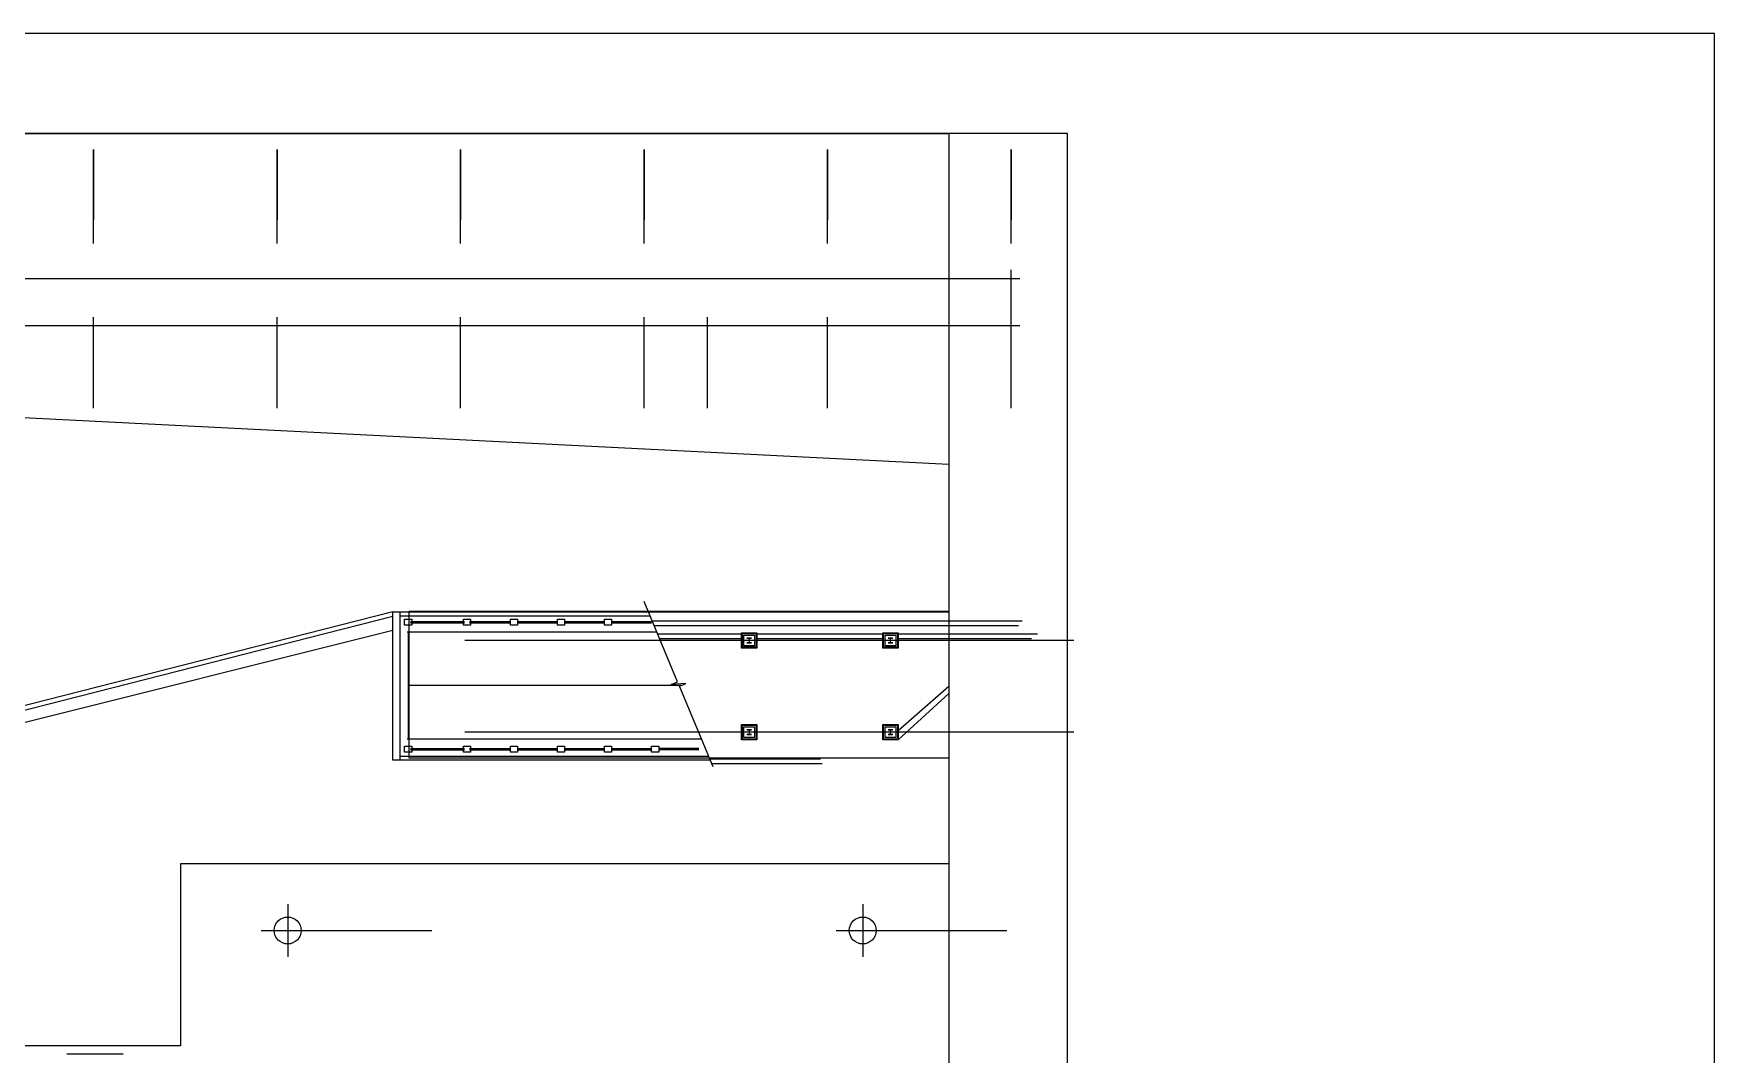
# Model space of a CAD drawing. Header units: millimetres. Extents: x -159023 to 210250, y 0 to 148500.
# Drawn here: x 138800 to 210250, y 105093 to 148500 of the extents above; entities that cross this region are included whole.
import ezdxf

# ---------------------------------------------------------------- set-up
doc = ezdxf.new("R2010")
doc.units = ezdxf.units.MM
doc.layers.add('CONTROL_SIMPLIFIED', color=7, linetype='Continuous')

msp = doc.modelspace()

# ---------------------------------------------------------------- linework, layer by layer
at = {"layer": 'CONTROL_SIMPLIFIED'}
for p, q in [((180725, 138073, 0), (20375, 138073, 0)), ((180350, 132573, 0), (180350, 138448, 0)), ((141725, 136073, 0), (133775, 136073, 0)), ((149525, 136073, 0), (140975, 136073, 0)), ((141350, 132573, 0), (141350, 136448, 0)), ((141350, 132573, 0), (141350, 136448, 0)), ((157325, 136073, 0), (148775, 136073, 0)), ((149150, 132573, 0), (149150, 136448, 0)), ((149150, 132573, 0), (149150, 136448, 0)), ((165125, 136073, 0), (156575, 136073, 0)), ((156950, 132573, 0), (156950, 136448, 0)), ((156950, 132573, 0), (156950, 136448, 0)), ((167825, 136073, 0), (164375, 136073, 0)), ((164750, 132573, 0), (164750, 136448, 0)), ((164750, 132573, 0), (164750, 136448, 0)), ((172925, 136073, 0), (167075, 136073, 0)), ((167450, 132573, 0), (167450, 136448, 0)), ((167450, 132573, 0), (167450, 136448, 0)), ((180725, 136073, 0), (172175, 136073, 0)), ((172550, 132573, 0), (172550, 136448, 0)), ((172550, 132573, 0), (172550, 136448, 0)), ((180350, 132573, 0), (180350, 136448, 0)), ((154373, 123918, 0), (164933, 123918, 0)), ((154373, 123748, 0), (165004, 123748, 0)), ((165296, 123048, 0), (154673, 123048, 0)), ((154723, 123018, 0), (154723, 118493, 0)), ((154823, 123503, 0), (157123, 123503, 0)), ((154823, 123443, 0), (157123, 123443, 0)), ((157323, 123503, 0), (159073, 123503, 0)), ((157323, 123443, 0), (159073, 123443, 0)), ((159373, 123503, 0), (161073, 123503, 0)), ((159373, 123443, 0), (161073, 123443, 0)), ((161373, 123503, 0), (163073, 123503, 0)), ((161373, 123443, 0), (163073, 123443, 0)), ((163373, 123503, 0), (165073, 123503, 0)), ((163373, 123443, 0), (165073, 123443, 0)), ((180823, 123518, 0), (165100, 123518, 0)), ((180673, 123318, 0), (165183, 123318, 0)), ((168898, 122964, 0), (165330, 122964, 0)), ((174948, 122964, 0), (169548, 122964, 0)), ((181473, 122964, 0), (175498, 122964, 0)), ((183024, 122698, 0), (157138, 122698, 0)), ((168898, 122764, 0), (165414, 122764, 0)), ((174898, 122764, 0), (169548, 122764, 0)), ((181223, 122764, 0), (175548, 122764, 0)), ((154723, 120798, 0), (166378, 120799, 0)), ((154847, 120798, 0), (166314, 120798, 0)), ((183024, 118798, 0), (157138, 118798, 0)), ((167195, 118493, 0), (154673, 118493, 0)), ((154823, 118098, 0), (157123, 118098, 0)), ((154823, 118038, 0), (157123, 118038, 0)), ((157323, 118098, 0), (159073, 118098, 0)), ((157323, 118038, 0), (159073, 118038, 0)), ((159373, 118098, 0), (161073, 118098, 0)), ((159373, 118038, 0), (161073, 118038, 0)), ((161373, 118098, 0), (163073, 118098, 0)), ((161373, 118038, 0), (163073, 118038, 0)), ((163373, 118098, 0), (165073, 118098, 0)), ((163373, 118038, 0), (165073, 118038, 0)), ((167073, 118098, 0), (165373, 118098, 0)), ((167073, 118038, 0), (165373, 118038, 0)), ((167499, 117763, 0), (154373, 117763, 0)), ((167568, 117598, 0), (154373, 117598, 0)), ((172248, 117648, 0), (167547, 117648, 0)), ((172316, 117448, 0), (167631, 117448, 0)), ((149602, 111488, 0), (149602, 109236, 0)), ((174048, 111488, 0), (174048, 109236, 0)), ((148476, 110362, 0), (155722, 110362, 0)), ((172922, 110362, 0), (180168, 110362, 0)), ((142603, 105108, 0), (140209, 105108, 0))]:
    msp.add_line(p, q, dxfattribs=at)
for points in [[(0, 0), (210250, 0), (210250, 148500), (0, 148500)], [(7750, 144250), (177709, 144250), (177709, 4250), (7750, 4250)], [(7750, 4250), (182750, 4250), (182750, 144250), (7750, 144250)], [(154073, 117598), (154073, 123918), (154373, 123918), (154373, 117598)], [(154573, 123348), (154573, 123598), (154873, 123598), (154873, 123348)], [(157073, 123348), (157073, 123598), (157373, 123598), (157373, 123348)], [(159073, 123348), (159073, 123598), (159373, 123598), (159373, 123348)], [(161073, 123348), (161073, 123598), (161373, 123598), (161373, 123348)], [(163073, 123348), (163073, 123598), (163373, 123598), (163373, 123348)], [(168898, 123023), (169548, 123023), (169548, 122373), (168898, 122373)], [(168928, 122993), (169518, 122993), (169518, 122403), (168928, 122403)], [(168998, 122923), (169448, 122923), (169448, 122473), (168998, 122473)], [(174898, 123023), (175548, 123023), (175548, 122373), (174898, 122373)], [(174928, 122993), (175518, 122993), (175518, 122403), (174928, 122403)], [(174998, 122923), (175448, 122923), (175448, 122473), (174998, 122473)], [(169123, 122798), (169219, 122786), (169219, 122610), (169123, 122598), (169323, 122598), (169227, 122610), (169227, 122786), (169323, 122798)], [(175123, 122798), (175219, 122786), (175219, 122610), (175123, 122598), (175323, 122598), (175227, 122610), (175227, 122786), (175323, 122798)], [(168898, 119123), (169548, 119123), (169548, 118473), (168898, 118473)], [(168928, 119093), (169518, 119093), (169518, 118503), (168928, 118503)], [(168998, 119023), (169448, 119023), (169448, 118573), (168998, 118573)], [(169123, 118898), (169219, 118886), (169219, 118710), (169123, 118698), (169323, 118698), (169227, 118710), (169227, 118886), (169323, 118898)], [(174898, 119123), (175548, 119123), (175548, 118473), (174898, 118473)], [(174928, 119093), (175518, 119093), (175518, 118503), (174928, 118503)], [(174998, 119023), (175448, 119023), (175448, 118573), (174998, 118573)], [(175123, 118898), (175219, 118886), (175219, 118710), (175123, 118698), (175323, 118698), (175227, 118710), (175227, 118886), (175323, 118898)], [(154573, 117943), (154573, 118193), (154873, 118193), (154873, 117943)], [(157073, 117943), (157073, 118193), (157373, 118193), (157373, 117943)], [(159073, 117943), (159073, 118193), (159373, 118193), (159373, 117943)], [(161073, 117943), (161073, 118193), (161373, 118193), (161373, 117943)], [(163073, 117943), (163073, 118193), (163373, 118193), (163373, 117943)], [(165073, 117943), (165073, 118193), (165373, 118193), (165373, 117943)]]:
    msp.add_lwpolyline(points, close=True, dxfattribs=at)
for points in [[(141350, 139573), (141350, 143573), (141350, 140573)], [(149150, 139573), (149150, 143573), (149150, 140573)], [(156950, 139573), (156950, 143573), (156950, 140573)], [(164750, 139573), (164750, 143573), (164750, 140573)], [(172550, 139573), (172550, 143573), (172550, 140573)], [(180350, 139573), (180350, 143573), (180350, 140573)], [(177709, 34891), (174102, 31176), (166232, 24031), (161030, 20030), (158282, 18136), (15015, 18098), (11256, 21946), (14335, 138426), (177709, 130187)], [(177709, 113200), (145050, 113200), (145050, 105450), (112850, 105450), (112850, 128250), (97900, 128250), (97900, 129750), (71750, 129750), (71750, 128250), (53300, 128250), (53300, 130125), (48650, 130125), (48650, 128427), (31100, 128427), (31100, 131600), (20300, 131600), (20300, 105450), (17500, 105450), (17500, 32550), (40800, 32550), (40800, 30000), (170357, 30000), (177709, 37850)], [(167682, 117324), (166255, 120748), (166532, 120863), (165901, 120817), (166178, 120932), (164750, 124356)], [(154073, 123918), (137152, 119598)], [(154073, 123716), (137227, 119412)], [(177709, 123920), (154750, 123920), (154750, 117700), (177709, 117700)], [(177709, 123920), (154750, 123920), (154750, 117700), (177709, 117700)], [(164933, 123918), (177709, 123918)], [(154073, 123116), (137755, 119043)], [(177709, 120742), (175548, 118851)], [(177709, 120437), (175548, 118473)], [(167568, 117698), (177709, 117698)]]:
    msp.add_lwpolyline(points, dxfattribs=at)
for centre in [(149602, 110362, 0), (174048, 110362, 0)]:
    msp.add_circle(centre, 573, dxfattribs=at)

doc.saveas('drawing.dxf')
